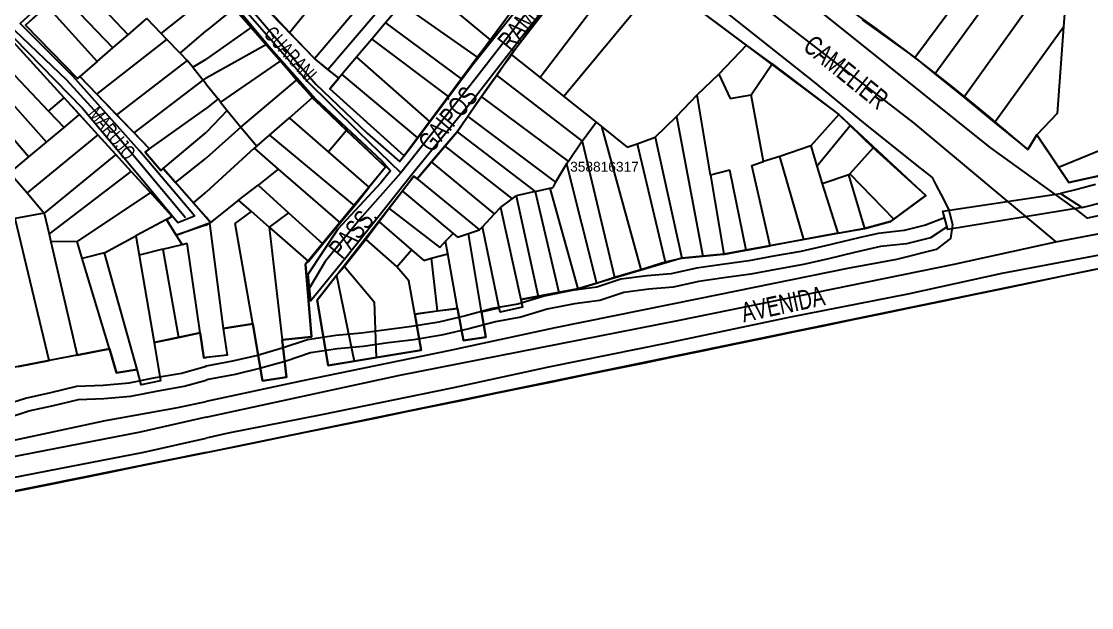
# Model space of a CAD drawing. Extents: x 201512 to 203323, y 4836571 to 4838029.
# Drawn here: x 202280.8 to 202498.7, y 4836755.7 to 4836875.1 of the extents above; entities that cross this region are included whole.
import ezdxf

# ---------------------------------------------------------------- set-up
doc = ezdxf.new("R2010")
doc.units = 0
doc.header["$LTSCALE"] = 1.5
doc.header["$MEASUREMENT"] = 0
for name, color, linetype in [('CD-MALHA-LOTES', 40, 'CONTINUOUS'), ('CD_TXT_QUADRA', 7, 'CONTINUOUS'), ('HD-VALAS-DRENOS', 170, 'CONTINUOUS'), ('RU-QUADRAS', 6, 'CONTINUOUS'), ('SV-EIXO-RUA-PAV', 20, 'CONTINUOUS'), ('SV-PONTE-BUEIRO', 249, 'CONTINUOUS'), ('SV-RUA-PAVIM-S-GUIA-C-GUIA', 7, 'CONTINUOUS'), ('SV-TXT-RUA-PAV-S-GUIA-C-GUIA', 7, 'CONTINUOUS')]:
    doc.layers.add(name, color=color, linetype=linetype)
doc.styles.add('3588-16-2D_TXT$0$ARIAL', font='arial.ttf')
doc.styles.add('ARIAL', font='arial.ttf')
doc.styles.add('MONOTXT', font='arial.ttf', dxfattribs={"height": 0.2})

msp = doc.modelspace()

# ---------------------------------------------------------------- linework, layer by layer
at = {"layer": 'CD-MALHA-LOTES', "linetype": 'Continuous'}
for p, q in [((202462.71, 4836867.74), (202488.18, 4836901.88)), ((202466.8, 4836864.41), (202492.49, 4836899.71)), ((202335.36, 4836872.78), (202352.85, 4836894.63)), ((202398.97, 4836892.2), (202380.54, 4836868.3)), ((202472.69, 4836859.62), (202494.24, 4836889.68)), ((202494.24, 4836889.68), (202493.04, 4836873.99)), ((202340.43, 4836867.49), (202357.2, 4836887.31)), ((202404.83, 4836887.84), (202386.4, 4836863.63)), ((202343.15, 4836865.29), (202359.97, 4836885)), ((202291.94, 4836883.55), (202302.48, 4836872.37)), ((202376.27, 4836871.31), (202361.96, 4836883.33)), ((202410.8, 4836883.4), (202391.21, 4836859.8)), ((202428.47, 4836870.26), (202410.8, 4836883.4)), ((202288.8, 4836880.74), (202299.39, 4836869.68)), ((202285.94, 4836878.21), (202281.58, 4836874.33)), ((202285.94, 4836878.21), (202296.19, 4836866.91)), ((202309.2, 4836872.62), (202318.39, 4836879.97)), ((202358.16, 4836878.6), (202354.91, 4836874.77)), ((202358.16, 4836878.6), (202373.6, 4836867.79)), ((202324.09, 4836877.78), (202318.39, 4836873.16)), ((202324.09, 4836877.78), (202327.59, 4836873.9)), ((202330.64, 4836877.87), (202335.36, 4836872.78)), ((202281.58, 4836874.33), (202292.18, 4836863.44)), ((202302.48, 4836872.37), (202306.28, 4836875.66)), ((202309.2, 4836872.62), (202306.28, 4836875.66)), ((202327.59, 4836873.9), (202318.39, 4836867.38)), ((202327.59, 4836873.9), (202330.65, 4836870.37)), ((202354.91, 4836874.77), (202352.13, 4836871.48)), ((202354.91, 4836874.77), (202370.35, 4836863.36)), ((202376.27, 4836871.31), (202379.34, 4836875.44)), ((202452.01, 4836875.37), (202462.71, 4836867.74)), ((202478.99, 4836854.5), (202493.04, 4836873.99)), ((202493.04, 4836873.99), (202491.74, 4836856.31)), ((202299.39, 4836869.68), (202302.48, 4836872.37)), ((202310.38, 4836871.4), (202309.2, 4836872.62)), ((202313.07, 4836868.61), (202318.39, 4836873.16)), ((202340.43, 4836867.49), (202335.36, 4836872.78)), ((202289.46, 4836859.49), (202279.12, 4836870.84)), ((202296.13, 4836860.24), (202310.38, 4836871.4)), ((202296.19, 4836866.91), (202299.39, 4836869.68)), ((202313.07, 4836868.61), (202310.38, 4836871.4)), ((202330.65, 4836870.37), (202318.39, 4836863.5)), ((202330.65, 4836870.37), (202333.51, 4836867.07)), ((202352.13, 4836871.48), (202349.01, 4836867.8)), ((202352.13, 4836871.48), (202367.71, 4836859.79)), ((202373.6, 4836867.79), (202376.27, 4836871.31)), ((202428.47, 4836870.26), (202422.84, 4836864.35)), ((202433.68, 4836866.4), (202428.47, 4836870.26)), ((202275.73, 4836867.89), (202286.27, 4836856.8)), ((202313.07, 4836868.61), (202314.53, 4836867.13)), ((202315.64, 4836865.77), (202318.39, 4836867.38)), ((202343.15, 4836865.29), (202340.43, 4836867.49)), ((202349.01, 4836867.8), (202346.05, 4836864.29)), ((202349.01, 4836867.8), (202363.86, 4836854.67)), ((202370.35, 4836863.36), (202373.6, 4836867.79)), ((202380.54, 4836868.3), (202377.58, 4836864.08)), ((202380.54, 4836868.3), (202386.4, 4836863.63)), ((202462.71, 4836867.74), (202466.8, 4836864.41)), ((202272.69, 4836865.24), (202285.88, 4836850.5)), ((202296.19, 4836866.91), (202292.68, 4836863.87)), ((202314.53, 4836867.13), (202300.13, 4836856.08)), ((202315.64, 4836865.77), (202314.53, 4836867.13)), ((202315.64, 4836865.77), (202317.8, 4836863.13)), ((202333.51, 4836867.07), (202321.28, 4836858.64)), ((202336.77, 4836863.12), (202333.51, 4836867.07)), ((202345.4, 4836863.54), (202343.15, 4836865.29)), ((202429.38, 4836860.11), (202433.68, 4836866.4)), ((202433.68, 4836866.4), (202447.27, 4836856.12)), ((202292.18, 4836863.44), (202292.68, 4836863.87)), ((202292.68, 4836863.87), (202296.13, 4836860.24)), ((202303.7, 4836852.38), (202317.8, 4836863.13)), ((202317.8, 4836863.13), (202318.39, 4836863.5)), ((202318.4, 4836862.3), (202317.8, 4836863.13)), ((202325.47, 4836853.56), (202336.77, 4836863.12)), ((202340.06, 4836859.56), (202336.77, 4836863.12)), ((202345.4, 4836863.54), (202343.57, 4836861.37)), ((202346.05, 4836864.29), (202345.4, 4836863.54)), ((202346.05, 4836864.29), (202361.4, 4836851.35)), ((202367.71, 4836859.79), (202370.35, 4836863.36)), ((202377.58, 4836864.08), (202374.5, 4836859.69)), ((202377.58, 4836864.08), (202394.99, 4836850.69)), ((202386.4, 4836863.63), (202391.21, 4836859.8)), ((202418.4, 4836860.1), (202422.84, 4836864.35)), ((202422.84, 4836864.35), (202425.13, 4836859.35)), ((202466.8, 4836864.41), (202472.69, 4836859.62)), ((202269.42, 4836862.38), (202282.3, 4836847.51)), ((202318.4, 4836862.3), (202320.86, 4836859.3)), ((202343.57, 4836861.37), (202358.7, 4836847.67)), ((202286.27, 4836856.8), (202289.46, 4836859.49)), ((202292.57, 4836856.09), (202289.46, 4836859.49)), ((202296.13, 4836860.24), (202300.13, 4836856.08)), ((202320.86, 4836859.3), (202318.39, 4836857.37)), ((202321.28, 4836858.64), (202320.86, 4836859.3)), ((202321.28, 4836858.64), (202322.68, 4836856.9)), ((202335.37, 4836855.45), (202340.06, 4836859.56)), ((202340.06, 4836859.56), (202340.45, 4836859.11)), ((202340.45, 4836859.11), (202347, 4836852.88)), ((202363.86, 4836854.67), (202367.71, 4836859.79)), ((202374.5, 4836859.69), (202371.69, 4836855.68)), ((202374.5, 4836859.69), (202392.18, 4836846.56)), ((202391.21, 4836859.8), (202397.83, 4836854.53)), ((202414.2, 4836855.69), (202418.4, 4836860.1)), ((202421.09, 4836843.79), (202418.4, 4836860.1)), ((202425.13, 4836859.35), (202429.38, 4836860.11)), ((202431.89, 4836846.55), (202429.38, 4836860.11)), ((202472.69, 4836859.62), (202478.99, 4836854.5)), ((202286.27, 4836856.8), (202289.44, 4836853.47)), ((202306.86, 4836849.09), (202318.39, 4836857.37)), ((202322.68, 4836856.9), (202318.39, 4836852.43)), ((202322.68, 4836856.9), (202325.47, 4836853.56)), ((202289.44, 4836853.47), (202292.57, 4836856.09)), ((202296.35, 4836851.95), (202292.57, 4836856.09)), ((202300.13, 4836856.08), (202303.7, 4836852.38)), ((202331.3, 4836851.9), (202335.37, 4836855.45)), ((202343.31, 4836848.53), (202335.37, 4836855.45)), ((202361.4, 4836851.35), (202363.86, 4836854.67)), ((202371.69, 4836855.68), (202369.51, 4836852.58)), ((202371.69, 4836855.68), (202389.57, 4836842.32)), ((202394.99, 4836850.69), (202397.83, 4836854.53)), ((202397.83, 4836854.53), (202398.89, 4836853.68)), ((202409.86, 4836851.5), (202414.2, 4836855.69)), ((202414.2, 4836855.69), (202419.52, 4836827.26)), ((202447.27, 4836856.12), (202441.53, 4836849.71)), ((202449.57, 4836853.87), (202447.27, 4836856.12)), ((202478.99, 4836854.5), (202485.73, 4836849)), ((202491.74, 4836856.31), (202487.59, 4836851.96)), ((202285.88, 4836850.5), (202289.44, 4836853.47)), ((202303.7, 4836852.38), (202306.86, 4836849.09)), ((202309.64, 4836845.09), (202318.39, 4836852.43)), ((202325.47, 4836853.56), (202318.39, 4836847.24)), ((202325.47, 4836853.56), (202328.71, 4836849.66)), ((202347, 4836852.88), (202343.31, 4836848.53)), ((202347, 4836852.88), (202354.94, 4836845.36)), ((202369.51, 4836852.58), (202367.02, 4836849.66)), ((202369.51, 4836852.58), (202385.43, 4836840.42)), ((202398.89, 4836853.68), (202406.95, 4836824.56)), ((202398.89, 4836853.68), (202404.17, 4836849.47)), ((202442.74, 4836845.61), (202449.57, 4836853.87)), ((202454.27, 4836849.34), (202449.57, 4836853.87)), ((202485.73, 4836849), (202487.59, 4836851.96)), ((202487.59, 4836851.96), (202492, 4836845.41)), ((202296.35, 4836851.95), (202281.92, 4836840.13)), ((202282.3, 4836847.51), (202285.88, 4836850.5)), ((202299.96, 4836847.98), (202296.35, 4836851.95)), ((202328.71, 4836849.66), (202331.3, 4836851.9)), ((202331.3, 4836851.9), (202348.57, 4836837.55)), ((202358.7, 4836847.67), (202361.4, 4836851.35)), ((202394.99, 4836850.69), (202392.18, 4836846.56)), ((202394.99, 4836850.69), (202401.57, 4836822.96)), ((202404.17, 4836849.47), (202406.19, 4836850.11)), ((202406.19, 4836850.11), (202409.86, 4836851.5)), ((202406.19, 4836850.11), (202411.86, 4836826.09)), ((202409.86, 4836851.5), (202415.25, 4836826.88)), ((202492, 4836845.41), (202505.46, 4836850.94)), ((202299.96, 4836847.98), (202285.41, 4836836.02)), ((202303.12, 4836844.52), (202299.96, 4836847.98)), ((202306.86, 4836849.09), (202305.96, 4836848.43)), ((202305.96, 4836848.43), (202309.16, 4836844.69)), ((202328.18, 4836849.25), (202318.39, 4836840.33)), ((202328.71, 4836849.66), (202328.18, 4836849.25)), ((202328.18, 4836849.25), (202333.07, 4836844.99)), ((202351.62, 4836841.33), (202343.31, 4836848.53)), ((202367.02, 4836849.66), (202364.28, 4836846.45)), ((202367.02, 4836849.66), (202380.7, 4836838.92)), ((202441.53, 4836849.71), (202435.26, 4836847.59)), ((202441.53, 4836849.71), (202442.74, 4836845.61)), ((202454.27, 4836849.34), (202449.47, 4836844.02)), ((202464.96, 4836839.61), (202454.27, 4836849.34)), ((202278.41, 4836844.27), (202282.3, 4836847.51)), ((202312.13, 4836842.3), (202318.39, 4836847.24)), ((202364.28, 4836846.45), (202361.37, 4836843.03)), ((202377.09, 4836835.86), (202364.28, 4836846.45)), ((202391.81, 4836846.05), (202389.57, 4836842.32)), ((202392.18, 4836846.56), (202391.81, 4836846.05)), ((202391.81, 4836846.05), (202397.9, 4836821.79)), ((202429.51, 4836845.7), (202431.89, 4836846.55)), ((202433.29, 4836829.37), (202429.51, 4836845.7)), ((202435.26, 4836847.59), (202431.89, 4836846.55)), ((202440.09, 4836830.64), (202435.26, 4836847.59)), ((202442.74, 4836845.61), (202443.89, 4836841.98)), ((202494.1, 4836842.3), (202509.48, 4836845.65)), ((202278.41, 4836844.27), (202281.92, 4836840.13)), ((202286.39, 4836831.78), (202303.12, 4836844.52)), ((202307.05, 4836840.21), (202303.12, 4836844.52)), ((202309.16, 4836844.69), (202309.64, 4836845.09)), ((202309.64, 4836845.09), (202312.13, 4836842.3)), ((202333.07, 4836844.99), (202329, 4836841.7)), ((202333.07, 4836844.99), (202345.67, 4836834.03)), ((202354.94, 4836845.36), (202351.62, 4836841.33)), ((202360.69, 4836843.58), (202358.36, 4836840.47)), ((202361.37, 4836843.03), (202360.69, 4836843.58)), ((202425.05, 4836844.81), (202421.09, 4836843.79)), ((202421.09, 4836843.79), (202423.85, 4836827.66)), ((202428.4, 4836828.5), (202425.05, 4836844.81)), ((202449.29, 4836843.81), (202443.89, 4836841.98)), ((202449.47, 4836844.02), (202449.29, 4836843.81)), ((202452.53, 4836832.91), (202449.29, 4836843.81)), ((202449.47, 4836844.02), (202458.48, 4836834.83)), ((202492, 4836845.41), (202494.1, 4836842.3)), ((202312.13, 4836842.3), (202315.8, 4836838.14)), ((202324.94, 4836838.68), (202329, 4836841.7)), ((202329, 4836841.7), (202335.19, 4836836.08)), ((202348.57, 4836837.55), (202351.62, 4836841.33)), ((202361.37, 4836843.03), (202374.07, 4836832.64)), ((202385.43, 4836840.42), (202388.37, 4836841.11)), ((202388.37, 4836841.11), (202388.81, 4836841.2)), ((202388.37, 4836841.11), (202394.06, 4836820.59)), ((202388.81, 4836841.2), (202389.01, 4836841.25)), ((202389.57, 4836842.32), (202389.01, 4836841.25)), ((202443.89, 4836841.98), (202447.08, 4836831.96)), ((202281.92, 4836840.13), (202285.41, 4836836.02)), ((202307.05, 4836840.21), (202292.12, 4836830.27)), ((202311.48, 4836835.35), (202307.05, 4836840.21)), ((202315.8, 4836838.14), (202318.39, 4836840.33)), ((202358.36, 4836840.47), (202355.69, 4836836.95)), ((202358.36, 4836840.47), (202368.73, 4836831.85)), ((202378.35, 4836837.2), (202380.7, 4836838.92)), ((202380.7, 4836838.92), (202381.53, 4836839.52)), ((202385.43, 4836840.42), (202381.53, 4836839.52)), ((202381.53, 4836839.52), (202386, 4836819.08)), ((202385.43, 4836840.42), (202390.25, 4836819.87)), ((202458.48, 4836834.83), (202464.96, 4836839.61)), ((202315.8, 4836838.14), (202318.42, 4836835.23)), ((202324.94, 4836838.68), (202319.26, 4836834.1)), ((202327.61, 4836836.34), (202324.94, 4836838.68)), ((202345.67, 4836834.03), (202348.57, 4836837.55)), ((202355.69, 4836836.95), (202353.61, 4836834.24)), ((202355.69, 4836836.95), (202365.99, 4836829.05)), ((202377.09, 4836835.86), (202378.35, 4836837.2)), ((202378.35, 4836837.2), (202382.46, 4836818.43)), ((202285.41, 4836836.02), (202279.49, 4836834.97)), ((202286.41, 4836806.02), (202279.49, 4836834.97)), ((202285.41, 4836836.02), (202286.39, 4836831.78)), ((202310.34, 4836834.74), (202304.07, 4836831.38)), ((202310.34, 4836834.74), (202311.48, 4836835.35)), ((202312.31, 4836831.57), (202310.34, 4836834.74)), ((202319.26, 4836834.1), (202318.42, 4836835.23)), ((202324.32, 4836833.94), (202327.61, 4836836.34)), ((202331.25, 4836833.18), (202327.61, 4836836.34)), ((202335.19, 4836836.08), (202331.25, 4836833.18)), ((202335.19, 4836836.08), (202342.17, 4836829.75)), ((202374.69, 4836833.23), (202377.09, 4836835.86)), ((202457.77, 4836834.31), (202458.48, 4836834.83)), ((202318.35, 4836833.59), (202312.31, 4836831.57)), ((202318.35, 4836833.59), (202319.09, 4836833.97)), ((202319.26, 4836834.1), (202319.09, 4836833.97)), ((202319.09, 4836833.97), (202321.87, 4836812.56)), ((202327.87, 4836813.52), (202324.32, 4836833.94)), ((202331.25, 4836833.18), (202333.84, 4836810.25)), ((202331.25, 4836833.18), (202339.2, 4836826.17)), ((202342.17, 4836829.75), (202345.67, 4836834.03)), ((202353.61, 4836834.24), (202350.9, 4836830.63)), ((202353.61, 4836834.24), (202360.21, 4836828.55)), ((202371.79, 4836831.9), (202374.07, 4836832.64)), ((202374.07, 4836832.64), (202374.69, 4836833.23)), ((202378.08, 4836816.72), (202374.69, 4836833.23)), ((202447.08, 4836831.96), (202452.53, 4836832.91)), ((202452.53, 4836832.91), (202457.77, 4836834.31)), ((202286.39, 4836831.78), (202286.77, 4836830.16)), ((202292.12, 4836830.27), (202286.77, 4836830.16)), ((202286.77, 4836830.16), (202292.11, 4836807.12)), ((202293.16, 4836826.81), (202292.12, 4836830.27)), ((202297.65, 4836827.93), (202304.07, 4836831.38)), ((202304.07, 4836831.38), (202304.74, 4836827.47)), ((202313.49, 4836829.67), (202312.31, 4836831.57)), ((202350.9, 4836830.63), (202346.56, 4836825.15)), ((202350.9, 4836830.63), (202357.2, 4836825.1)), ((202365.99, 4836829.05), (202367.15, 4836830.29)), ((202367.15, 4836830.29), (202368.73, 4836831.85)), ((202367.61, 4836827.71), (202367.15, 4836830.29)), ((202368.73, 4836831.85), (202369.55, 4836831.14)), ((202369.55, 4836831.14), (202371.79, 4836831.9)), ((202374.49, 4836815.93), (202371.79, 4836831.9)), ((202440.09, 4836830.64), (202433.29, 4836829.37)), ((202447.08, 4836831.96), (202440.09, 4836830.64)), ((202309.54, 4836828.68), (202304.74, 4836827.47)), ((202309.54, 4836828.68), (202313.49, 4836829.67)), ((202309.54, 4836828.68), (202312.75, 4836810.74)), ((202313.49, 4836829.67), (202314.52, 4836829.93)), ((202317.14, 4836811.68), (202314.52, 4836829.93)), ((202339.2, 4836826.17), (202342.17, 4836829.75)), ((202357.2, 4836825.1), (202360.21, 4836828.55)), ((202360.21, 4836828.55), (202362.71, 4836826.4)), ((202423.97, 4836827.68), (202428.4, 4836828.5)), ((202428.4, 4836828.5), (202433.29, 4836829.37)), ((202297.65, 4836827.93), (202293.16, 4836826.81)), ((202298.67, 4836808.39), (202293.16, 4836826.81)), ((202304.3, 4836804.19), (202297.65, 4836827.93)), ((202304.74, 4836827.47), (202307.78, 4836809.67)), ((202338.6, 4836825.67), (202339.2, 4836826.17)), ((202362.71, 4836826.4), (202364.19, 4836826.84)), ((202364.19, 4836826.84), (202367.61, 4836827.71)), ((202364.19, 4836826.84), (202365.45, 4836816.11)), ((202369.6, 4836816.64), (202367.61, 4836827.71)), ((202406.95, 4836824.56), (202411.86, 4836826.09)), ((202411.86, 4836826.09), (202415.25, 4836826.88)), ((202415.25, 4836826.88), (202419.52, 4836827.26)), ((202419.52, 4836827.26), (202423.85, 4836827.66)), ((202423.85, 4836827.66), (202423.97, 4836827.68)), ((202318.39, 4836787.28), (202499.54, 4836824.64)), ((202339.85, 4836810.86), (202338.6, 4836825.67)), ((202346.56, 4836825.15), (202344.94, 4836823.34)), ((202346.56, 4836825.15), (202352.59, 4836817.95)), ((202359.68, 4836822.22), (202357.2, 4836825.1)), ((202401.57, 4836822.96), (202406.95, 4836824.56)), ((202344.94, 4836823.34), (202340.97, 4836818.3)), ((202344.94, 4836823.34), (202348.54, 4836805.87)), ((202360.89, 4836815.46), (202359.68, 4836822.22)), ((202394.06, 4836820.59), (202397.9, 4836821.79)), ((202397.9, 4836821.79), (202401.57, 4836822.96)), ((202386, 4836819.08), (202390.25, 4836819.87)), ((202390.25, 4836819.87), (202394.06, 4836820.59)), ((202340.97, 4836818.3), (202343.21, 4836804.98)), ((202352.59, 4836817.95), (202353.02, 4836806.61)), ((202382.46, 4836818.43), (202386, 4836819.08)), ((202382.46, 4836818.43), (202382.8, 4836816.89)), ((202360.89, 4836815.46), (202365.45, 4836816.11)), ((202362.2, 4836808.15), (202360.89, 4836815.46)), ((202365.45, 4836816.11), (202369.6, 4836816.64)), ((202369.6, 4836816.64), (202370.79, 4836810.09)), ((202374.49, 4836815.93), (202378.08, 4836816.72)), ((202375.36, 4836810.77), (202374.49, 4836815.93)), ((202378.26, 4836815.85), (202378.08, 4836816.72)), ((202382.8, 4836816.89), (202378.26, 4836815.85)), ((202321.87, 4836812.56), (202327.87, 4836813.52)), ((202327.87, 4836813.52), (202329.89, 4836801.85)), ((202307.78, 4836809.67), (202312.75, 4836810.74)), ((202312.75, 4836810.74), (202317.14, 4836811.68)), ((202317.14, 4836811.68), (202317.94, 4836806.55)), ((202321.87, 4836812.56), (202322.64, 4836807.14)), ((202333.84, 4836810.25), (202339.85, 4836810.86)), ((202370.79, 4836810.09), (202375.36, 4836810.77)), ((202292.11, 4836807.12), (202298.67, 4836808.39)), ((202298.67, 4836808.39), (202300.14, 4836803.49)), ((202307.78, 4836809.67), (202309.11, 4836801.91)), ((202334.72, 4836802.62), (202333.84, 4836810.25)), ((202292.11, 4836807.12), (202286.41, 4836806.02)), ((202317.94, 4836806.55), (202318.4, 4836806.62)), ((202322.64, 4836807.14), (202318.4, 4836806.62)), ((202348.54, 4836805.87), (202353.02, 4836806.61)), ((202353.02, 4836806.61), (202362.2, 4836808.15)), ((202280.15, 4836804.81), (202286.41, 4836806.02)), ((202300.14, 4836803.49), (202304.3, 4836804.19)), ((202305.17, 4836801.1), (202304.3, 4836804.19)), ((202343.21, 4836804.98), (202348.54, 4836805.87)), ((202309.11, 4836801.91), (202305.17, 4836801.1)), ((202329.89, 4836801.85), (202334.72, 4836802.62)), ((202318.39, 4836787.28), (202174.78, 4836758.29))]:
    msp.add_line(p, q, dxfattribs=at)
at = {"layer": 'HD-VALAS-DRENOS'}
for points in [[(202496.790261, 4836837.169331), (202501.331545, 4836838.297598), (202506.571885, 4836839.530183), (202511.861051, 4836840.96316), (202517.413311, 4836842.533796), (202521.848131, 4836843.827285), (202527.206873, 4836845.305559), (202533.119967, 4836845.675127), (202538.10914, 4836846.599048), (202543.910816, 4836846.961726), (202549.352486, 4836847.945424), (202554.8276, 4836849.736101), (202560.004796, 4836850.968766), (202565.181991, 4836851.708366), (202570.359186, 4836852.694498), (202575.413115, 4836853.927164), (202580.960109, 4836855.283096), (202585.767505, 4836856.145961), (202590.89834, 4836857.753903), (202596.88425, 4836859.100733), (202602.421217, 4836860.447563), (202607.958184, 4836861.944041), (202613.495151, 4836862.841927)], [(202499.512107, 4836841.838147), (202496.005585, 4836840.904785), (202492.375928, 4836840.043719)], [(202468.784187, 4836835.067069), (202464.934247, 4836833.587466), (202460.567258, 4836832.48874), (202455.247093, 4836831.908428), (202451.332127, 4836830.996058), (202444.504816, 4836829.404976), (202439.538623, 4836828.241103), (202433.950509, 4836827.265515), (202428.912274, 4836826.294291), (202423.483831, 4836825.569032), (202418.270176, 4836824.820295), (202413.118406, 4836823.657783), (202408.242646, 4836823.286208), (202402.869977, 4836822.560644), (202397.93499, 4836820.930779), (202392.95039, 4836820.270112), (202387.203653, 4836819.093567), (202381.845132, 4836817.518652), (202376.740802, 4836816.593655), (202371.228956, 4836815.14058), (202365.763508, 4836813.835457), (202360.274166, 4836812.925831), (202355.109577, 4836812.297368), (202350.055985, 4836811.571618), (202344.812528, 4836811.089468), (202338.999792, 4836810.25989), (202333.884947, 4836808.518712), (202328.820634, 4836807.071925), (202323.752567, 4836805.868681), (202318.393149, 4836804.8595)], [(202469.288368, 4836833.217504), (202465.940725, 4836831.028028), (202461.0502, 4836829.797581), (202455.70618, 4836829.214668), (202450.415866, 4836827.981777), (202445.125552, 4836826.748887), (202440.084819, 4836825.567545), (202434.443254, 4836824.582625), (202429.351399, 4836823.601065), (202423.858319, 4836822.867171), (202418.765029, 4836822.135719), (202413.524401, 4836820.953156), (202408.529048, 4836820.572467), (202403.485444, 4836819.891342), (202398.547242, 4836818.260415), (202393.403691, 4836817.57868), (202387.862934, 4836816.444306), (202382.474683, 4836814.860653), (202377.332567, 4836813.928809), (202371.893481, 4836812.494916), (202366.3039, 4836811.16015), (202360.662048, 4836810.225252), (202355.468235, 4836809.593233), (202350.374945, 4836808.861781), (202345.130297, 4836808.379522), (202339.637505, 4836807.595606), (202334.69959, 4836805.914657), (202329.510659, 4836804.432269), (202324.320293, 4836803.199989), (202318.828936, 4836802.165964), (202318.393125, 4836802.042921)], [(202276.419449, 4836796.74229), (202281.571782, 4836798.375443), (202286.717835, 4836799.530335), (202292.042779, 4836800.766353), (202297.380698, 4836801.006522), (202302.67361, 4836801.472557), (202308.100624, 4836802.534594), (202313.332459, 4836803.448416), (202318.204757, 4836804.824026), (202318.393149, 4836804.8595), (202318.204757, 4836804.824026)], [(202277.295379, 4836794.158531), (202282.283841, 4836795.739741), (202287.324861, 4836796.871061), (202292.415567, 4836798.052709), (202297.561703, 4836798.284248), (202303.056219, 4836798.768034), (202308.597262, 4836799.852386), (202313.939272, 4836800.785452), (202318.393125, 4836802.042921)]]:
    msp.add_lwpolyline(points, dxfattribs=at)
at = {"layer": 'RU-QUADRAS', "color": 6, "linetype": 'Continuous'}
msp.add_lwpolyline([(202309.19, 4836899.73), (202327.63, 4836918), (202342.23, 4836936.35), (202350.59, 4836930.14), (202352.66, 4836932.64), (202356.13, 4836930), (202354.39, 4836927.75), (202368.54, 4836916.07), (202370.42, 4836918.14), (202381.56, 4836908.68), (202382.15, 4836909.45), (202392.59, 4836900.17), (202391.49, 4836898.75), (202394.43, 4836895.73), (202358.7, 4836847.67), (202343.57, 4836861.37), (202345.4, 4836863.54), (202340.43, 4836867.49)], close=True, dxfattribs=at)
for points in [[(202279.12, 4836870.84), (202311.48, 4836835.35), (202310.34, 4836834.74), (202312.31, 4836831.57), (202319.26, 4836834.1), (202309.64, 4836845.09), (202309.16, 4836844.69), (202305.96, 4836848.43), (202306.86, 4836849.09), (202292.68, 4836863.87), (202292.18, 4836863.44), (202281.58, 4836874.33), (202306.75, 4836896.75)], [(202318.4, 4836884.32), (202340.45, 4836859.11), (202354.94, 4836845.36), (202338.6, 4836825.67), (202339.85, 4836810.86), (202333.84, 4836810.25), (202334.72, 4836802.62), (202329.89, 4836801.85), (202327.87, 4836813.52), (202321.87, 4836812.56), (202322.64, 4836807.14), (202317.94, 4836806.55), (202317.14, 4836811.68), (202307.78, 4836809.67), (202309.11, 4836801.91), (202305.17, 4836801.1), (202304.3, 4836804.19), (202300.14, 4836803.49), (202298.67, 4836808.39), (202273.69, 4836803.57)]]:
    msp.add_lwpolyline(points, dxfattribs=at)
msp.add_lwpolyline([(202340.97, 4836818.3), (202360.69, 4836843.58), (202361.37, 4836843.03), (202369.51, 4836852.58, -0.0225300175), (202398.97, 4836892.2), (202447.27, 4836856.12), (202464.96, 4836839.61), (202457.77, 4836834.31), (202452.53, 4836832.91), (202423.84, 4836827.67), (202415.25, 4836826.88), (202394.06, 4836820.59), (202382.46, 4836818.43), (202382.8, 4836816.89), (202378.26, 4836815.85), (202378.08, 4836816.72), (202374.49, 4836815.93), (202375.36, 4836810.77), (202370.79, 4836810.09), (202369.6, 4836816.64), (202360.89, 4836815.46), (202362.2, 4836808.15), (202343.21, 4836804.98)], format="xyb", close=True, dxfattribs=at)
for points in [[(202509.48, 4836845.65), (202494.1, 4836842.3), (202487.59, 4836851.96), (202485.73, 4836849, 0.0328164893), (202434.95, 4836887.46)], [(201852.02, 4836689.77), (202122.98, 4836746.02), (202122.47, 4836747.89, 0.0024895355), (202510.79, 4836826.96), (202514.23, 4836824.32), (202525.61, 4836829.67), (202527.16, 4836828.32), (202635.81, 4836851.48)]]:
    msp.add_lwpolyline(points, format="xyb", dxfattribs=at)
at = {"layer": 'SV-EIXO-RUA-PAV'}
for p, q in [((202491.443611, 4836830.174008), (202526.456114, 4836836.888734)), ((202470.713927, 4836825.647581), (202491.443611, 4836830.174008)), ((202414.464713, 4836814.160065), (202470.713927, 4836825.647581)), ((202357.819377, 4836803.068671), (202414.464713, 4836814.160065)), ((202318.4, 4836794.461269), (202357.819377, 4836803.068671)), ((202318.4, 4836794.461269), (202304.957625, 4836791.40414)), ((202304.957625, 4836791.40414), (202287.834097, 4836788.107142)), ((202287.834097, 4836788.107142), (202273.021426, 4836785.258584))]:
    msp.add_line(p, q, dxfattribs=at)
for points in [[(202318.4, 4836968.615472), (202322.692686, 4836965.020322), (202345.903117, 4836946.007522), (202368.37279, 4836929.463917), (202402.383015, 4836902.098978), (202428.101949, 4836880.96436), (202462.426399, 4836854.394986), (202491.443611, 4836830.174008)], [(202402.383015, 4836902.098978), (202383.952523, 4836877.191225), (202373.077985, 4836863.214055), (202358.065789, 4836844.257049), (202350.176168, 4836835.326437), (202342.646474, 4836826.15063), (202339.387218, 4836820.692478)], [(202358.065789, 4836844.257049), (202349.409122, 4836852.584982), (202338.780049, 4836863.104477), (202326.397728, 4836877.240047), (202318.398529, 4836886.663761)], [(202277.937063, 4836874.661036), (202289.972261, 4836863.163125), (202299.750858, 4836852.417413), (202314.150112, 4836835.116817)]]:
    msp.add_lwpolyline(points, dxfattribs=at)
at = {"layer": 'SV-PONTE-BUEIRO'}
msp.add_lwpolyline([(202496.790261, 4836837.169331), (202469.429404, 4836832.700121), (202468.408396, 4836836.445644), (202492.375928, 4836840.043719)], close=True, dxfattribs=at)
at = {"layer": 'SV-RUA-PAVIM-S-GUIA-C-GUIA'}
for points in [[(202730.215282, 4836978.211238), (202731.784541, 4836957.31101), (202733.954333, 4836927.560295), (202735.250753, 4836910.660278), (202735.22978, 4836905.607778), (202734.109388, 4836900.548559), (202732.08947, 4836895.483844), (202728.523815, 4836889.809402), (202724.941793, 4836886.986199), (202720.913167, 4836883.610008), (202716.077784, 4836881.479475), (202709.839981, 4836879.89063), (202700.857648, 4836877.584687), (202690.424931, 4836875.469974), (202676.249935, 4836872.331924), (202648.496466, 4836866.609728), (202607.616012, 4836858.006003), (202564.789171, 4836848.940174), (202525.354506, 4836840.945566), (202497.902028, 4836835.025115), (202495.79366, 4836836.663006), (202478.028912, 4836849.460513), (202450.264568, 4836871.751403), (202433.094048, 4836885.502987)], [(202318.393871, 4836888.007415), (202321.793814, 4836884.340206), (202332.309278, 4836871.969072), (202340.752577, 4836862.28866), (202351.206186, 4836852.329897), (202357.754722, 4836846.574561), (202359.594719, 4836848.87073), (202372.932373, 4836866.576652), (202386.130317, 4836883.215073), (202397.188727, 4836898.214657), (202391.966057, 4836902.609822), (202377.106097, 4836914.324562), (202356.2203, 4836931.054853), (202344.727093, 4836939.563651), (202341.253202, 4836935.315439), (202335.000456, 4836927.623638), (202326.113178, 4836917.464587), (202318.394059, 4836909.576771)], [(202190.392389, 4836802.131498), (202194.024385, 4836804.955006), (202195.563231, 4836806.765255), (202203.434945, 4836811.015329), (202208.90649, 4836815.500853), (202219.364773, 4836821.867718), (202227.875234, 4836828.022587), (202243.934309, 4836842.477458), (202258.507958, 4836854.522124), (202270.742322, 4836864.901721), (202278.045662, 4836872.399848), (202279.198789, 4836871.756589), (202293.174155, 4836857.435222), (202305.502401, 4836842.753626), (202312.598645, 4836834.092902), (202316.039073, 4836835.464559), (202304.818574, 4836848.702242), (202291.237829, 4836863.926443), (202280.481736, 4836874.615767), (202295.495098, 4836888.413942), (202306.886514, 4836897.637848), (202313.323051, 4836890.723914), (202318.393848, 4836885.360396)], [(202318.401399, 4836885.352409), (202331.535827, 4836869.5252), (202340.689892, 4836859.326321), (202354.155759, 4836846.70264), (202355.916609, 4836844.662437), (202353.931733, 4836842.199157), (202345.240042, 4836832.791654), (202339.109958, 4836823.542097), (202339.630529, 4836818.191786), (202346.822533, 4836826.9986), (202360.715513, 4836844.441643), (202373.271266, 4836859.775529), (202383.738175, 4836873.345829), (202396.935832, 4836890.034272)], [(202421.285901, 4836879.227921), (202442.220524, 4836862.698022), (202452.212655, 4836854.505204), (202463.15773, 4836845.717928), (202466.270165, 4836843.285796), (202466.999141, 4836841.760726), (202468.594508, 4836838.847908), (202469.656588, 4836836.653365), (202470.37316, 4836833.706358), (202469.989738, 4836830.852676), (202467.103901, 4836828.634009), (202459.019658, 4836826.58367), (202448.985007, 4836824.771531), (202418.635494, 4836818.58326), (202389.483626, 4836812.702448), (202367.771225, 4836808.017636), (202338.021108, 4836801.883051), (202318.393087, 4836797.666569)], [(202641.904816, 4836857.014963), (202602.128951, 4836847.517566), (202568.630237, 4836841.460122), (202545.018838, 4836836.763706), (202525.504128, 4836832.292417), (202498.846634, 4836827.177199), (202480.425314, 4836823.763085), (202461.308958, 4836819.544347), (202437.397717, 4836814.846099), (202412.290554, 4836809.540261), (202388.130593, 4836804.640399), (202368.414553, 4836800.417997), (202341.90899, 4836794.953544), (202322.88971, 4836791.235635), (202318.393022, 4836790.212448)], [(201938.693183, 4836720.320048), (201958.558774, 4836724.968249), (201978.285836, 4836728.723047), (201997.975838, 4836732.779417), (202018.419267, 4836736.901623), (202038.977608, 4836741.3685), (202059.831308, 4836745.722034), (202081.89865, 4836750.370471), (202100.016827, 4836753.948233), (202120.555847, 4836757.966146), (202140.193759, 4836761.974893), (202163.863809, 4836765.852436), (202183.511889, 4836769.942612), (202197.458162, 4836772.660817), (202228.803415, 4836779.505477), (202268.737529, 4836787.553161), (202297.887387, 4836793.784125), (202312.614965, 4836796.425316), (202318.393087, 4836797.666569)], [(201930.637683, 4836711.038378), (201955.43196, 4836716.263048), (201980.408832, 4836721.07959), (202008.166874, 4836726.569873), (202028.152236, 4836730.5129), (202054.891547, 4836736.749076), (202080.128864, 4836741.803732), (202104.734106, 4836747.286874), (202120.47065, 4836750.172799), (202154.794174, 4836757.06509), (202179.331791, 4836761.394817), (202183.484474, 4836762.25014), (202196.852437, 4836765.003522), (202218.165911, 4836769.535826), (202233.139911, 4836772.778805), (202252.109505, 4836776.446387), (202273.771646, 4836781.180916), (202288.548049, 4836784.0225), (202305.720602, 4836787.328937), (202318.393022, 4836790.212448)]]:
    msp.add_lwpolyline(points, dxfattribs=at)

# ---------------------------------------------------------------- texts
at = {"layer": 'CD_TXT_QUADRA', "color": 7, "linetype": 'Continuous', "style": 'MONOTXT'}
msp.add_text('358816317', height=2, dxfattribs=at).set_placement((202392.53, 4836844.48))
at = {"layer": 'SV-TXT-RUA-PAV-S-GUIA-C-GUIA', "width": 0.7}
for s, height, rotation, style, p in [('PASS.         GUARANI', 3, 312.57687714, '3588-16-2D_TXT$0$ARIAL', (202319.124374, 4836884.111457)), ('RAMO  I', 4, 51, 'ARIAL', (202380.554856, 4836868.748541)), ('CAMELIER', 4, 321, 'ARIAL', (202439.721268, 4836869.477865)), ('GAIPÓS', 4, 50, 'ARIAL', (202364.327396, 4836848.145138)), ('MARUJO', 3, 309, 'ARIAL', (202294.162018, 4836856.172379)), ('PASS.', 4, 50, 'ARIAL', (202346.094296, 4836826.447748)), ('AVENIDA', 4, 12, 'ARIAL', (202427.869752, 4836813.775743))]:
    msp.add_text(s, height=height, rotation=rotation, dxfattribs=dict(at, style=style)).set_placement(p)

doc.saveas('drawing.dxf')
